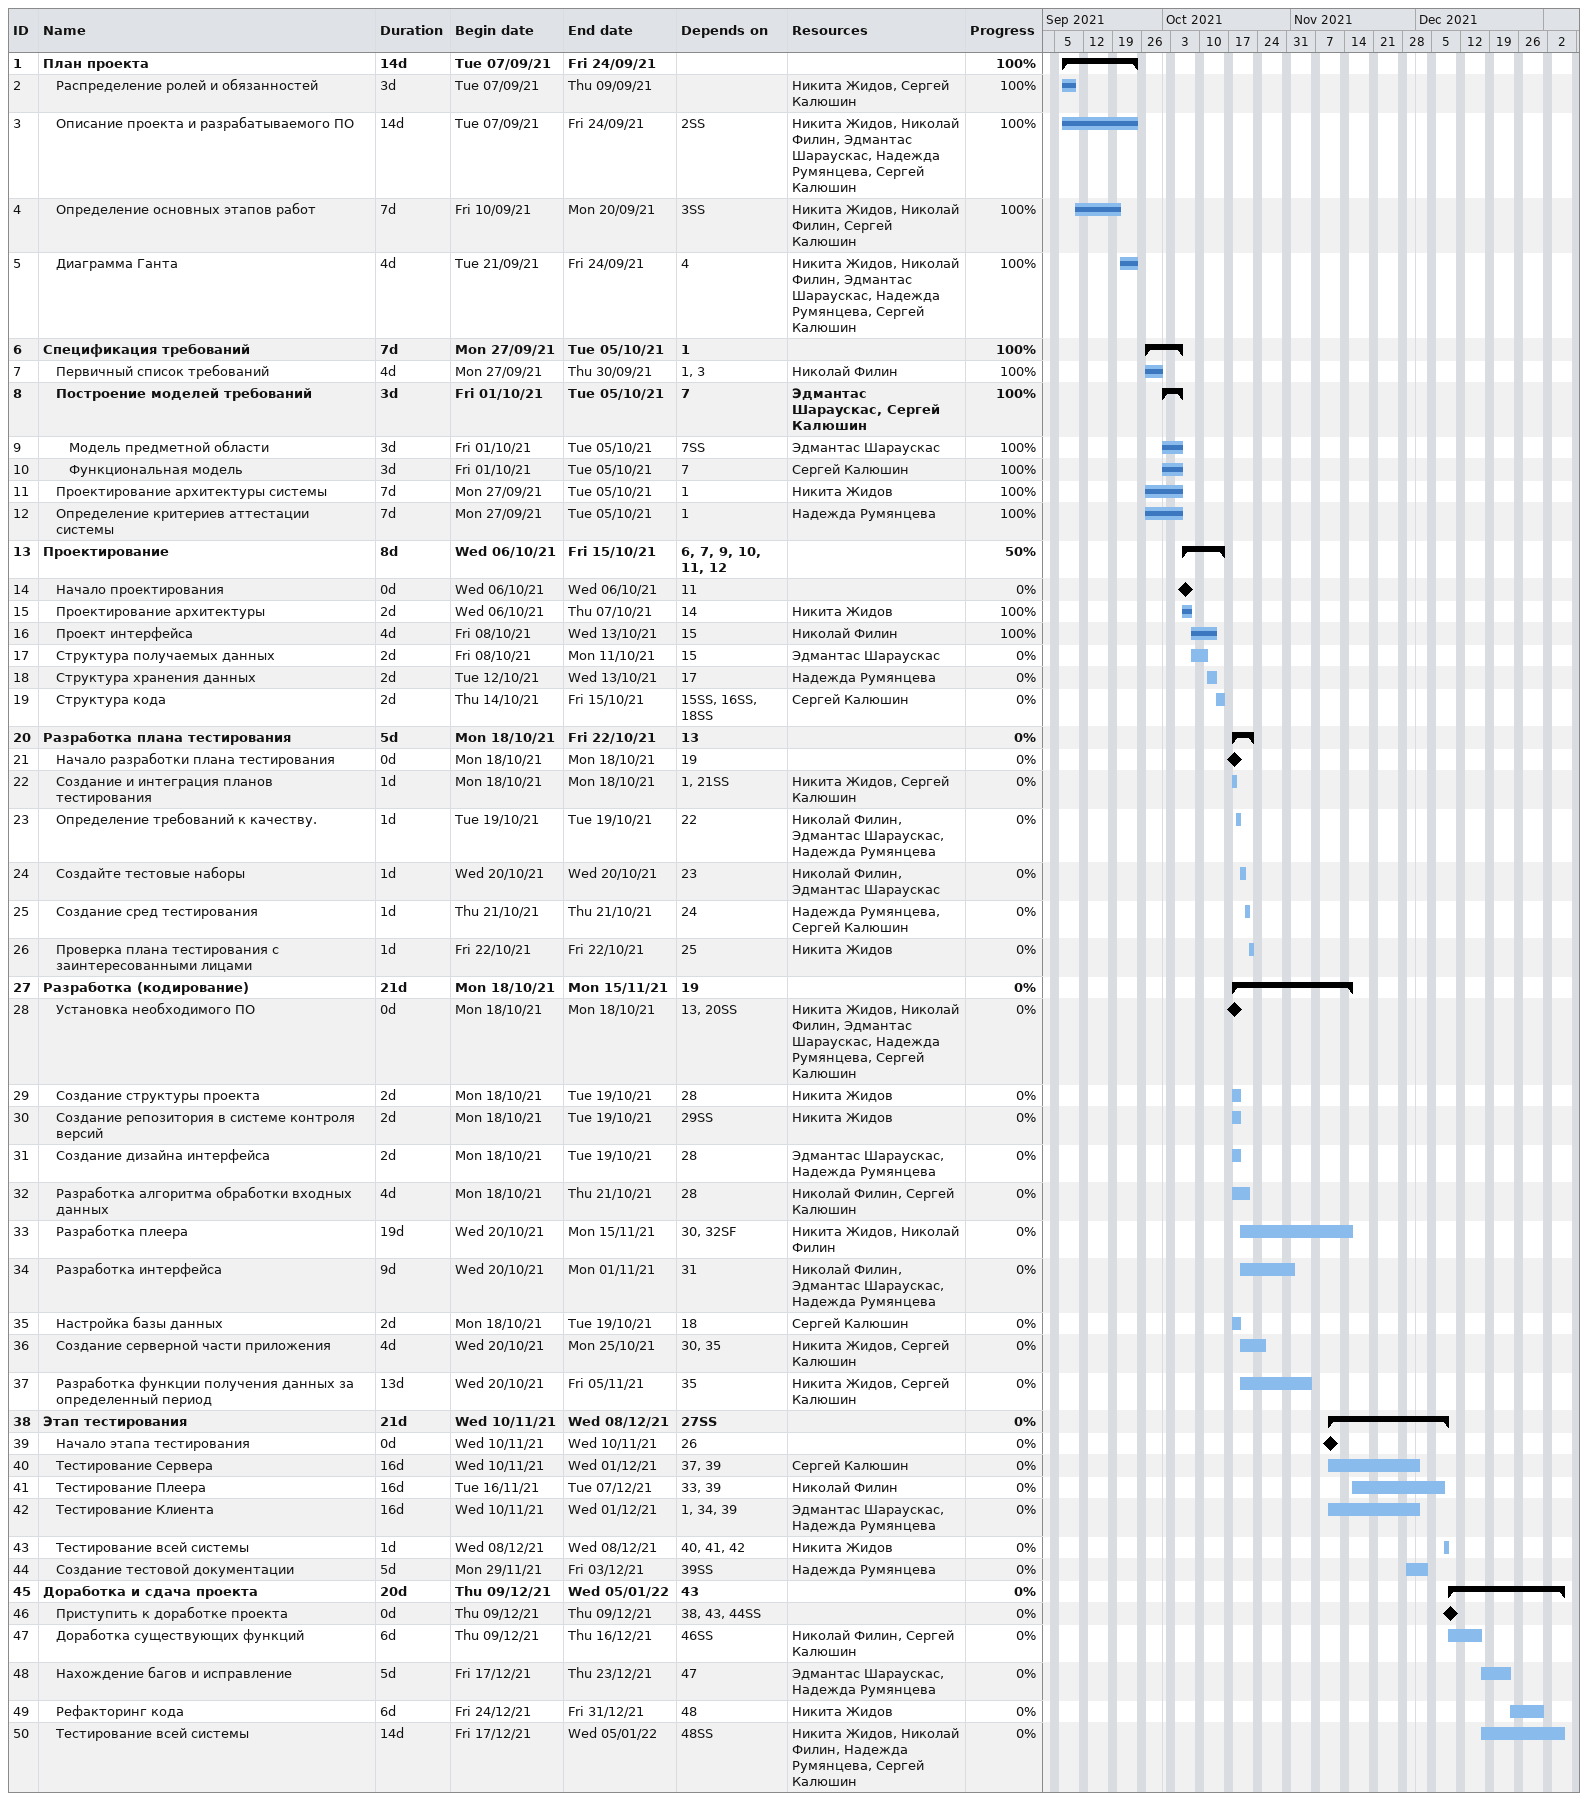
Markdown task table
| ID | Level | Task | Duration | Start | Finish | Predecessors | Resources | % complete |
|---|---|---|---|---|---|---|---|---|
| 1 | 1 | **План проекта** | 14d | 2021-09-07 | 2021-09-24 |  |  | 100 |
| 2 | 2 | Распределение ролей и обязанностей | 3d | 2021-09-07 | 2021-09-09 |  | Никита Жидов, Сергей Калюшин | 100 |
| 3 | 2 | Описание проекта и разрабатываемого ПО | 14d | 2021-09-07 | 2021-09-24 | 2SS | Никита Жидов, Николай Филин, Эдмантас Шараускас, Надежда Румянцева, Сергей Калюшин | 100 |
| 4 | 2 | Определение основных этапов работ | 7d | 2021-09-10 | 2021-09-20 | 3SS | Никита Жидов, Николай Филин, Сергей Калюшин | 100 |
| 5 | 2 | Диаграмма Ганта | 4d | 2021-09-21 | 2021-09-24 | 4 | Никита Жидов, Николай Филин, Эдмантас Шараускас, Надежда Румянцева, Сергей Калюшин | 100 |
| 6 | 1 | **Спецификация требований** | 7d | 2021-09-27 | 2021-10-05 | 1 |  | 100 |
| 7 | 2 | Первичный список требований | 4d | 2021-09-27 | 2021-09-30 | 1, 3 | Николай Филин | 100 |
| 8 | 2 | **Построение моделей требований** | 3d | 2021-10-01 | 2021-10-05 | 7 | Эдмантас Шараускас, Сергей Калюшин | 100 |
| 9 | 3 | Модель предметной области | 3d | 2021-10-01 | 2021-10-05 | 7SS | Эдмантас Шараускас | 100 |
| 10 | 3 | Функциональная модель | 3d | 2021-10-01 | 2021-10-05 | 7 | Сергей Калюшин | 100 |
| 11 | 2 | Проектирование архитектуры системы | 7d | 2021-09-27 | 2021-10-05 | 1 | Никита Жидов | 100 |
| 12 | 2 | Определение критериев аттестации системы | 7d | 2021-09-27 | 2021-10-05 | 1 | Надежда Румянцева | 100 |
| 13 | 1 | **Проектирование** | 8d | 2021-10-06 | 2021-10-15 | 6, 7, 9, 10, 11, 12 |  | 50 |
| 14 | 2 | Начало проектирования | 0d | 2021-10-06 | 2021-10-06 | 11 |  | 0 |
| 15 | 2 | Проектирование архитектуры | 2d | 2021-10-06 | 2021-10-07 | 14 | Никита Жидов | 100 |
| 16 | 2 | Проект интерфейса | 4d | 2021-10-08 | 2021-10-13 | 15 | Николай Филин | 100 |
| 17 | 2 | Структура получаемых данных | 2d | 2021-10-08 | 2021-10-11 | 15 | Эдмантас Шараускас | 0 |
| 18 | 2 | Структура хранения данных | 2d | 2021-10-12 | 2021-10-13 | 17 | Надежда Румянцева | 0 |
| 19 | 2 | Структура кода | 2d | 2021-10-14 | 2021-10-15 | 15SS, 16SS, 18SS | Сергей Калюшин | 0 |
| 20 | 1 | **Разработка плана тестирования** | 5d | 2021-10-18 | 2021-10-22 | 13 |  | 0 |
| 21 | 2 | Начало разработки плана тестирования | 0d | 2021-10-18 | 2021-10-18 | 19 |  | 0 |
| 22 | 2 | Создание и интеграция планов тестирования | 1d | 2021-10-18 | 2021-10-18 | 1, 21SS | Никита Жидов, Сергей Калюшин | 0 |
| 23 | 2 | Определение требований к качеству. | 1d | 2021-10-19 | 2021-10-19 | 22 | Николай Филин, Эдмантас Шараускас, Надежда Румянцева | 0 |
| 24 | 2 | Создайте тестовые наборы | 1d | 2021-10-20 | 2021-10-20 | 23 | Николай Филин, Эдмантас Шараускас | 0 |
| 25 | 2 | Создание сред тестирования | 1d | 2021-10-21 | 2021-10-21 | 24 | Надежда Румянцева, Сергей Калюшин | 0 |
| 26 | 2 | Проверка плана тестирования с заинтересованными лицами | 1d | 2021-10-22 | 2021-10-22 | 25 | Никита Жидов | 0 |
| 27 | 1 | **Разработка (кодирование)** | 21d | 2021-10-18 | 2021-11-15 | 19 |  | 0 |
| 28 | 2 | Установка необходимого ПО | 0d | 2021-10-18 | 2021-10-18 | 13, 20SS | Никита Жидов, Николай Филин, Эдмантас Шараускас, Надежда Румянцева, Сергей Калюшин | 0 |
| 29 | 2 | Создание структуры проекта | 2d | 2021-10-18 | 2021-10-19 | 28 | Никита Жидов | 0 |
| 30 | 2 | Создание репозитория в системе контроля версий | 2d | 2021-10-18 | 2021-10-19 | 29SS | Никита Жидов | 0 |
| 31 | 2 | Создание дизайна интерфейса | 2d | 2021-10-18 | 2021-10-19 | 28 | Эдмантас Шараускас, Надежда Румянцева | 0 |
| 32 | 2 | Разработка алгоритма обработки входных данных | 4d | 2021-10-18 | 2021-10-21 | 28 | Николай Филин, Сергей Калюшин | 0 |
| 33 | 2 | Разработка плеера | 19d | 2021-10-20 | 2021-11-15 | 30, 32SF | Никита Жидов, Николай Филин | 0 |
| 34 | 2 | Разработка интерфейса | 9d | 2021-10-20 | 2021-11-01 | 31 | Николай Филин, Эдмантас Шараускас, Надежда Румянцева | 0 |
| 35 | 2 | Настройка базы данных | 2d | 2021-10-18 | 2021-10-19 | 18 | Сергей Калюшин | 0 |
| 36 | 2 | Создание серверной части приложения | 4d | 2021-10-20 | 2021-10-25 | 30, 35 | Никита Жидов, Сергей Калюшин | 0 |
| 37 | 2 | Разработка функции получения данных за определенный период | 13d | 2021-10-20 | 2021-11-05 | 35 | Никита Жидов, Сергей Калюшин | 0 |
| 38 | 1 | **Этап тестирования** | 21d | 2021-11-10 | 2021-12-08 | 27SS |  | 0 |
| 39 | 2 | Начало этапа тестирования | 0d | 2021-11-10 | 2021-11-10 | 26 |  | 0 |
| 40 | 2 | Тестирование Сервера | 16d | 2021-11-10 | 2021-12-01 | 37, 39 | Сергей Калюшин | 0 |
| 41 | 2 | Тестирование Плеера | 16d | 2021-11-16 | 2021-12-07 | 33, 39 | Николай Филин | 0 |
| 42 | 2 | Тестирование Клиента | 16d | 2021-11-10 | 2021-12-01 | 1, 34, 39 | Эдмантас Шараускас, Надежда Румянцева | 0 |
| 43 | 2 | Тестирование всей системы | 1d | 2021-12-08 | 2021-12-08 | 40, 41, 42 | Никита Жидов | 0 |
| 44 | 2 | Создание тестовой документации | 5d | 2021-11-29 | 2021-12-03 | 39SS | Надежда Румянцева | 0 |
| 45 | 1 | **Доработка и сдача проекта** | 20d | 2021-12-09 | 2022-01-05 | 43 |  | 0 |
| 46 | 2 | Приступить к доработке проекта | 0d | 2021-12-09 | 2021-12-09 | 38, 43, 44SS |  | 0 |
| 47 | 2 | Доработка существующих функций | 6d | 2021-12-09 | 2021-12-16 | 46SS | Николай Филин, Сергей Калюшин | 0 |
| 48 | 2 | Нахождение багов и исправление | 5d | 2021-12-17 | 2021-12-23 | 47 | Эдмантас Шараускас, Надежда Румянцева | 0 |
| 49 | 2 | Рефакторинг кода | 6d | 2021-12-24 | 2021-12-31 | 48 | Никита Жидов | 0 |
| 50 | 2 | Тестирование всей системы | 14d | 2021-12-17 | 2022-01-05 | 48SS | Никита Жидов, Николай Филин, Надежда Румянцева, Сергей Калюшин | 0 |
